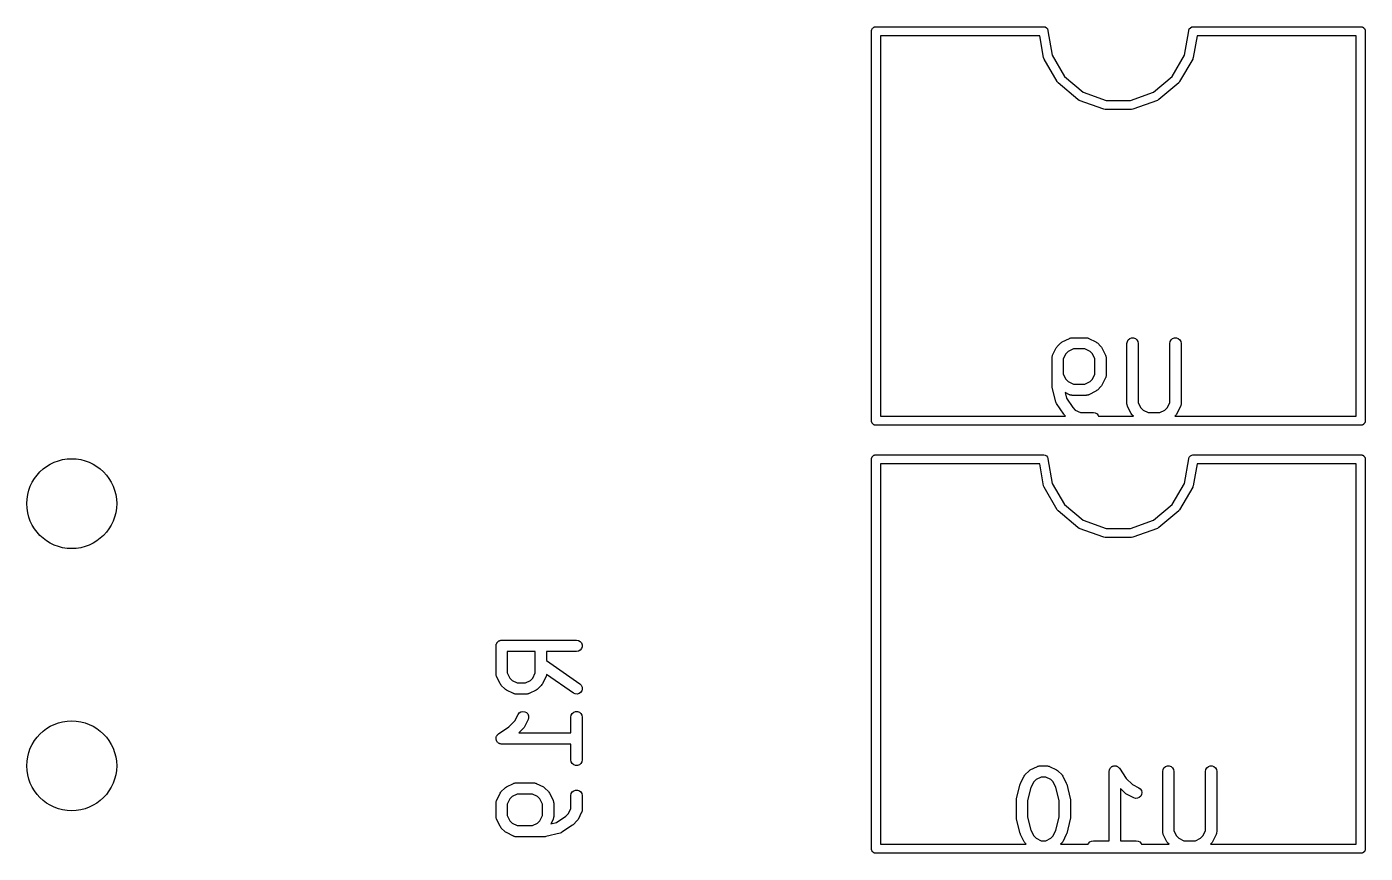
# Model space of a CAD drawing. Extents: x 84 to 155, y -171 to -35.
# Drawn here: x 105.83 to 123.69, y -83.03 to -71.99 of the extents above; entities that cross this region are included whole.
import ezdxf

# ---------------------------------------------------------------- set-up
doc = ezdxf.new("R2010")
doc.units = 0
doc.header["$MEASUREMENT"] = 0
doc.layers.add('BLACK', color=7, linetype='CONTINUOUS')

msp = doc.modelspace()

# ---------------------------------------------------------------- linework, layer by layer
at = {"layer": 'BLACK', "linetype": 'CONTINUOUS'}
for p, q in [((117.136, -71.997), (117.14, -71.9944)), ((117.14, -71.9944), (117.145, -71.9934)), ((117.145, -71.9934), (117.15, -71.9916)), ((117.15, -71.9916), (117.156, -71.9916)), ((117.156, -71.9916), (117.156, -71.9916)), ((117.156, -71.9916), (119.401, -71.9916)), ((119.401, -71.9916), (119.417, -71.9944)), ((119.417, -71.9944), (119.435, -72.0049)), ((121.357, -72.0049), (121.375, -71.9944)), ((121.375, -71.9944), (121.391, -71.9916)), ((121.391, -71.9916), (123.636, -71.9916)), ((123.636, -71.9916), (123.636, -71.9916)), ((123.636, -71.9916), (123.642, -71.9916)), ((123.642, -71.9916), (123.647, -71.9934)), ((123.647, -71.9934), (123.652, -71.9944)), ((123.652, -71.9944), (123.656, -71.997)), ((117.101, -72.041), (117.103, -72.036)), ((117.101, -72.0464), (117.101, -72.041)), ((117.101, -77.2569), (117.101, -72.0464)), ((117.103, -72.036), (117.104, -72.0308)), ((117.104, -72.0308), (117.106, -72.0262)), ((117.106, -72.0262), (117.108, -72.0211)), ((117.108, -72.0211), (117.112, -72.0171)), ((117.112, -72.0171), (117.114, -72.0124)), ((117.114, -72.0124), (117.118, -72.009)), ((117.118, -72.009), (117.122, -72.0049)), ((117.122, -72.0049), (117.126, -72.0023)), ((117.126, -72.0023), (117.131, -71.9988)), ((117.131, -71.9988), (117.136, -71.997)), ((119.346, -72.1116), (117.221, -72.1116)), ((117.221, -72.1116), (117.221, -77.1916)), ((119.397, -72.404), (119.346, -72.1116)), ((119.435, -72.0049), (119.449, -72.0211)), ((119.449, -72.0211), (119.456, -72.041)), ((119.456, -72.041), (119.456, -72.0464)), ((119.456, -72.0464), (119.514, -72.3728)), ((121.278, -72.3728), (121.336, -72.0464)), ((121.336, -72.041), (121.343, -72.0211)), ((121.336, -72.0464), (121.336, -72.041)), ((121.343, -72.0211), (121.357, -72.0049)), ((121.446, -72.1116), (121.395, -72.404)), ((123.571, -72.1116), (121.446, -72.1116)), ((123.571, -77.1916), (123.571, -72.1116)), ((123.656, -71.997), (123.661, -71.9988)), ((123.661, -71.9988), (123.666, -72.0023)), ((123.666, -72.0023), (123.67, -72.0049)), ((123.67, -72.0049), (123.674, -72.009)), ((123.674, -72.009), (123.678, -72.0124)), ((123.678, -72.0124), (123.68, -72.0171)), ((123.68, -72.0171), (123.684, -72.0211)), ((123.684, -72.0211), (123.686, -72.0262)), ((123.686, -72.0262), (123.688, -72.0308)), ((123.688, -72.0308), (123.689, -72.036)), ((123.689, -72.036), (123.691, -72.041)), ((123.691, -72.041), (123.691, -72.0464)), ((123.691, -72.0464), (123.691, -72.0464)), ((123.691, -72.0464), (123.691, -77.2569)), ((119.404, -72.4236), (119.397, -72.404)), ((119.578, -72.7244), (119.404, -72.4236)), ((119.404, -72.4236), (119.404, -72.4236)), ((119.514, -72.3728), (119.677, -72.6552)), ((121.115, -72.6552), (121.278, -72.3728)), ((121.388, -72.4236), (121.214, -72.7244)), ((121.391, -72.4153), (121.388, -72.4236)), ((121.388, -72.4236), (121.388, -72.4236)), ((121.395, -72.4041), (121.391, -72.4153)), ((121.395, -72.404), (121.395, -72.4041)), ((119.677, -72.6552), (119.926, -72.8649)), ((120.866, -72.8649), (121.115, -72.6552)), ((119.584, -72.7317), (119.578, -72.7244)), ((119.578, -72.7244), (119.578, -72.7244)), ((119.591, -72.7404), (119.584, -72.7317)), ((119.857, -72.9636), (119.591, -72.7404)), ((119.591, -72.7404), (119.591, -72.7404)), ((119.926, -72.8649), (120.233, -72.9764)), ((120.559, -72.9764), (120.866, -72.8649)), ((121.201, -72.7404), (120.935, -72.9636)), ((121.207, -72.7331), (121.201, -72.7404)), ((121.201, -72.7404), (121.201, -72.7404)), ((121.214, -72.7244), (121.207, -72.7331)), ((121.214, -72.7244), (121.214, -72.7244)), ((119.875, -72.974), (119.857, -72.9636)), ((119.857, -72.9636), (119.857, -72.9636)), ((120.202, -73.0928), (119.875, -72.974)), ((120.233, -72.9764), (120.559, -72.9764)), ((120.917, -72.974), (120.59, -73.0928)), ((120.928, -72.9674), (120.917, -72.974)), ((120.917, -72.974), (120.917, -72.974)), ((120.935, -72.9636), (120.928, -72.9674)), ((120.935, -72.9636), (120.935, -72.9636)), ((120.222, -73.0964), (120.202, -73.0928)), ((120.57, -73.0964), (120.222, -73.0964)), ((120.59, -73.0928), (120.57, -73.0964)), ((119.519, -76.3759), (119.567, -76.2807)), ((119.567, -76.2807), (119.574, -76.271)), ((119.574, -76.271), (119.581, -76.2612)), ((119.581, -76.2612), (119.629, -76.2136)), ((119.629, -76.2136), (119.639, -76.2067)), ((119.639, -76.2067), (119.648, -76.1995)), ((119.648, -76.1995), (119.743, -76.1519)), ((119.743, -76.1519), (119.748, -76.1507)), ((119.748, -76.1507), (119.751, -76.1485)), ((119.751, -76.1485), (119.76, -76.147)), ((119.76, -76.147), (119.768, -76.1445)), ((119.768, -76.1445), (119.773, -76.1447)), ((119.773, -76.1447), (119.777, -76.144)), ((119.777, -76.144), (119.967, -76.144)), ((119.967, -76.144), (119.972, -76.1447)), ((119.972, -76.1447), (119.976, -76.1445)), ((119.976, -76.1445), (119.984, -76.147)), ((119.984, -76.147), (119.993, -76.1485)), ((119.993, -76.1485), (119.997, -76.1507)), ((119.997, -76.1507), (120.001, -76.1519)), ((120.001, -76.1519), (120.096, -76.1995)), ((120.096, -76.1995), (120.106, -76.2067)), ((120.106, -76.2067), (120.116, -76.2136)), ((120.116, -76.2136), (120.163, -76.2612)), ((120.163, -76.2612), (120.17, -76.271)), ((120.17, -76.271), (120.177, -76.2807)), ((120.177, -76.2807), (120.225, -76.3759)), ((120.511, -76.219), (120.516, -76.1933)), ((120.511, -77.0285), (120.511, -76.219)), ((120.516, -76.1933), (120.529, -76.1708)), ((120.529, -76.1708), (120.549, -76.154)), ((120.549, -76.154), (120.573, -76.1451)), ((120.573, -76.1451), (120.599, -76.1451)), ((120.599, -76.1451), (120.624, -76.154)), ((120.624, -76.154), (120.644, -76.1708)), ((120.644, -76.1708), (120.657, -76.1933)), ((120.657, -76.1933), (120.661, -76.219)), ((120.661, -76.219), (120.661, -77.0108)), ((121.083, -76.219), (121.087, -76.1933)), ((121.083, -77.0108), (121.083, -76.219)), ((121.087, -76.1933), (121.1, -76.1708)), ((121.1, -76.1708), (121.12, -76.154)), ((121.12, -76.154), (121.145, -76.1451)), ((121.145, -76.1451), (121.171, -76.1451)), ((121.171, -76.1451), (121.195, -76.154)), ((121.195, -76.154), (121.215, -76.1708)), ((121.215, -76.1708), (121.228, -76.1933)), ((121.228, -76.1933), (121.233, -76.219)), ((121.233, -76.219), (121.233, -77.0285)), ((119.511, -76.4095), (119.512, -76.4052)), ((119.511, -76.7904), (119.511, -76.4095)), ((119.512, -76.4009), (119.514, -76.3925)), ((119.512, -76.4052), (119.512, -76.4009)), ((119.514, -76.3925), (119.516, -76.3838)), ((119.516, -76.3838), (119.518, -76.3801)), ((119.518, -76.3801), (119.519, -76.3759)), ((119.696, -76.3587), (119.661, -76.4272)), ((119.661, -76.4272), (119.661, -76.6299)), ((119.726, -76.3283), (119.696, -76.3587)), ((119.795, -76.294), (119.726, -76.3283)), ((119.95, -76.294), (119.795, -76.294)), ((120.018, -76.3282), (119.95, -76.294)), ((120.049, -76.3587), (120.018, -76.3282)), ((120.083, -76.4272), (120.049, -76.3587)), ((120.083, -76.6299), (120.083, -76.4272)), ((120.225, -76.3759), (120.226, -76.3801)), ((120.226, -76.3801), (120.228, -76.3838)), ((120.228, -76.3838), (120.23, -76.3925)), ((120.23, -76.3925), (120.232, -76.4009)), ((120.232, -76.4009), (120.232, -76.4052)), ((120.232, -76.4052), (120.233, -76.4095)), ((120.233, -76.4095), (120.233, -76.6476)), ((119.661, -76.6299), (119.696, -76.6984)), ((120.049, -76.6984), (120.083, -76.6299)), ((119.513, -76.7995), (119.511, -76.7904)), ((119.514, -76.8086), (119.513, -76.7995)), ((119.561, -76.9991), (119.514, -76.8086)), ((119.696, -76.6984), (119.726, -76.7288)), ((119.726, -76.7288), (119.795, -76.763)), ((119.795, -76.763), (119.95, -76.763)), ((119.95, -76.763), (120.018, -76.7288)), ((120.018, -76.7288), (120.049, -76.6984)), ((120.163, -76.7958), (120.116, -76.8435)), ((120.17, -76.786), (120.163, -76.7958)), ((120.177, -76.7763), (120.17, -76.786)), ((120.225, -76.6811), (120.177, -76.7763)), ((120.226, -76.677), (120.225, -76.6811)), ((120.228, -76.6732), (120.226, -76.677)), ((120.23, -76.6646), (120.228, -76.6732)), ((120.232, -76.6561), (120.23, -76.6646)), ((120.233, -76.6476), (120.232, -76.6518)), ((120.232, -76.6518), (120.232, -76.6561)), ((119.743, -76.9051), (119.685, -76.876)), ((119.685, -76.876), (119.704, -76.9501)), ((119.704, -76.9501), (119.788, -77.076)), ((119.748, -76.9064), (119.743, -76.9051)), ((119.751, -76.9085), (119.748, -76.9064)), ((119.76, -76.91), (119.751, -76.9085)), ((119.768, -76.9125), (119.76, -76.91)), ((119.773, -76.9123), (119.768, -76.9125)), ((119.777, -76.913), (119.773, -76.9123)), ((119.967, -76.913), (119.777, -76.913)), ((119.972, -76.9123), (119.967, -76.913)), ((119.976, -76.9125), (119.972, -76.9123)), ((119.984, -76.91), (119.976, -76.9125)), ((119.993, -76.9085), (119.984, -76.91)), ((119.997, -76.9064), (119.993, -76.9085)), ((120.001, -76.9051), (119.997, -76.9064)), ((120.096, -76.8575), (120.001, -76.9051)), ((120.106, -76.8503), (120.096, -76.8575)), ((120.116, -76.8435), (120.106, -76.8503)), ((119.567, -77.0107), (119.561, -76.9991)), ((119.572, -77.0225), (119.567, -77.0107)), ((119.667, -77.1654), (119.572, -77.0225)), ((119.672, -77.1707), (119.667, -77.1654)), ((119.676, -77.1768), (119.672, -77.1707)), ((119.788, -77.076), (119.821, -77.1097)), ((119.821, -77.1097), (119.89, -77.144)), ((119.89, -77.144), (120.063, -77.144)), ((120.063, -77.144), (120.088, -77.1485)), ((120.088, -77.1485), (120.111, -77.1615)), ((120.111, -77.1615), (120.128, -77.1815)), ((120.512, -77.0328), (120.511, -77.0285)), ((120.512, -77.0371), (120.512, -77.0328)), ((120.514, -77.0455), (120.512, -77.0371)), ((120.516, -77.0542), (120.514, -77.0455)), ((120.518, -77.0579), (120.516, -77.0542)), ((120.519, -77.0621), (120.518, -77.0579)), ((120.567, -77.1573), (120.519, -77.0621)), ((120.574, -77.167), (120.567, -77.1573)), ((120.581, -77.1768), (120.574, -77.167)), ((120.661, -77.0108), (120.696, -77.0793)), ((120.696, -77.0793), (120.726, -77.1097)), ((120.726, -77.1097), (120.795, -77.144)), ((120.795, -77.144), (120.95, -77.144)), ((120.95, -77.144), (121.018, -77.1097)), ((121.018, -77.1097), (121.049, -77.0793)), ((121.049, -77.0793), (121.083, -77.0108)), ((121.17, -77.167), (121.163, -77.1768)), ((121.177, -77.1573), (121.17, -77.167)), ((121.225, -77.0621), (121.177, -77.1573)), ((121.226, -77.0579), (121.225, -77.0621)), ((121.228, -77.0542), (121.226, -77.0579)), ((121.23, -77.0455), (121.228, -77.0542)), ((121.232, -77.0371), (121.23, -77.0455)), ((121.233, -77.0285), (121.232, -77.0328)), ((121.232, -77.0328), (121.232, -77.0371)), ((117.101, -77.2622), (117.101, -77.2569)), ((117.101, -77.2569), (117.101, -77.2569)), ((117.103, -77.2672), (117.101, -77.2622)), ((117.104, -77.2724), (117.103, -77.2672)), ((117.106, -77.2771), (117.104, -77.2724)), ((117.108, -77.2821), (117.106, -77.2771)), ((117.112, -77.2862), (117.108, -77.2821)), ((117.114, -77.2908), (117.112, -77.2862)), ((117.118, -77.2942), (117.114, -77.2908)), ((117.122, -77.2983), (117.118, -77.2942)), ((117.126, -77.3009), (117.122, -77.2983)), ((117.131, -77.3044), (117.126, -77.3009)), ((117.136, -77.3062), (117.131, -77.3044)), ((117.14, -77.3089), (117.136, -77.3062)), ((117.145, -77.3098), (117.14, -77.3089)), ((117.15, -77.3116), (117.145, -77.3098)), ((117.156, -77.3116), (117.15, -77.3116)), ((123.636, -77.3116), (117.156, -77.3116)), ((117.156, -77.3116), (117.156, -77.3116)), ((117.221, -77.1916), (119.691, -77.1916)), ((119.691, -77.1916), (119.676, -77.1768)), ((120.128, -77.1815), (120.131, -77.1916)), ((120.131, -77.1916), (120.596, -77.1916)), ((120.596, -77.1916), (120.581, -77.1768)), ((121.163, -77.1768), (121.148, -77.1916)), ((121.148, -77.1916), (123.571, -77.1916)), ((123.642, -77.3116), (123.636, -77.3116)), ((123.636, -77.3116), (123.636, -77.3116)), ((123.647, -77.3098), (123.642, -77.3116)), ((123.652, -77.3089), (123.647, -77.3098)), ((123.656, -77.3062), (123.652, -77.3089)), ((123.661, -77.3044), (123.656, -77.3062)), ((123.666, -77.3009), (123.661, -77.3044)), ((123.67, -77.2983), (123.666, -77.3009)), ((123.674, -77.2942), (123.67, -77.2983)), ((123.678, -77.2908), (123.674, -77.2942)), ((123.68, -77.2862), (123.678, -77.2908)), ((123.684, -77.2821), (123.68, -77.2862)), ((123.686, -77.2771), (123.684, -77.2821)), ((123.688, -77.2724), (123.686, -77.2771)), ((123.689, -77.2672), (123.688, -77.2724)), ((123.691, -77.2622), (123.689, -77.2672)), ((123.691, -77.2569), (123.691, -77.2569)), ((123.691, -77.2569), (123.691, -77.2622)), ((117.131, -77.7138), (117.136, -77.712)), ((117.136, -77.712), (117.14, -77.7094)), ((117.14, -77.7094), (117.145, -77.7084)), ((117.145, -77.7084), (117.15, -77.7066)), ((117.15, -77.7066), (117.156, -77.7066)), ((117.156, -77.7066), (117.156, -77.7066)), ((117.156, -77.7066), (119.401, -77.7066)), ((119.401, -77.7066), (119.417, -77.7094)), ((119.417, -77.7094), (119.435, -77.7199)), ((121.357, -77.7199), (121.375, -77.7094)), ((121.375, -77.7094), (121.391, -77.7066)), ((121.391, -77.7066), (123.636, -77.7066)), ((123.636, -77.7066), (123.636, -77.7066)), ((123.636, -77.7066), (123.642, -77.7066)), ((123.642, -77.7066), (123.647, -77.7084)), ((123.647, -77.7084), (123.652, -77.7094)), ((123.652, -77.7094), (123.656, -77.712)), ((123.656, -77.712), (123.661, -77.7138)), ((117.101, -77.756), (117.103, -77.751)), ((117.101, -77.7614), (117.101, -77.756)), ((117.101, -82.9719), (117.101, -77.7614)), ((117.103, -77.751), (117.104, -77.7458)), ((117.104, -77.7458), (117.106, -77.7412)), ((117.106, -77.7412), (117.108, -77.7361)), ((117.108, -77.7361), (117.112, -77.7321)), ((117.112, -77.7321), (117.114, -77.7274)), ((117.114, -77.7274), (117.118, -77.724)), ((117.118, -77.724), (117.122, -77.7199)), ((117.122, -77.7199), (117.126, -77.7173)), ((117.126, -77.7173), (117.131, -77.7138)), ((119.346, -77.8266), (117.221, -77.8266)), ((117.221, -77.8266), (117.221, -82.9066)), ((119.397, -78.1191), (119.346, -77.8266)), ((119.435, -77.7199), (119.449, -77.7361)), ((119.449, -77.7361), (119.456, -77.756)), ((119.456, -77.756), (119.456, -77.7614)), ((119.456, -77.7614), (119.514, -78.0878)), ((121.278, -78.0878), (121.336, -77.7614)), ((121.336, -77.756), (121.343, -77.7361)), ((121.336, -77.7614), (121.336, -77.756)), ((121.343, -77.7361), (121.357, -77.7199)), ((121.446, -77.8266), (121.395, -78.119)), ((123.571, -77.8266), (121.446, -77.8266)), ((123.571, -82.9066), (123.571, -77.8266)), ((123.661, -77.7138), (123.666, -77.7173)), ((123.666, -77.7173), (123.67, -77.7199)), ((123.67, -77.7199), (123.674, -77.724)), ((123.674, -77.724), (123.678, -77.7274)), ((123.678, -77.7274), (123.68, -77.7321)), ((123.68, -77.7321), (123.684, -77.7361)), ((123.684, -77.7361), (123.686, -77.7412)), ((123.686, -77.7412), (123.688, -77.7458)), ((123.688, -77.7458), (123.689, -77.751)), ((123.689, -77.751), (123.691, -77.756)), ((123.691, -77.756), (123.691, -77.7614)), ((123.691, -77.7614), (123.691, -77.7614)), ((123.691, -77.7614), (123.691, -82.9719)), ((119.404, -78.1386), (119.397, -78.1191)), ((119.578, -78.4394), (119.404, -78.1386)), ((119.404, -78.1386), (119.404, -78.1386)), ((119.514, -78.0878), (119.677, -78.3702)), ((121.115, -78.3702), (121.278, -78.0878)), ((121.388, -78.1386), (121.214, -78.4394)), ((121.391, -78.1303), (121.388, -78.1386)), ((121.388, -78.1386), (121.388, -78.1386)), ((121.395, -78.1191), (121.391, -78.1303)), ((121.395, -78.119), (121.395, -78.1191)), ((119.677, -78.3702), (119.926, -78.5799)), ((120.866, -78.5799), (121.115, -78.3702)), ((119.584, -78.4467), (119.578, -78.4394)), ((119.578, -78.4394), (119.578, -78.4394)), ((119.591, -78.4554), (119.584, -78.4467)), ((119.857, -78.6786), (119.591, -78.4554)), ((119.591, -78.4554), (119.591, -78.4554)), ((119.926, -78.5799), (120.233, -78.6914)), ((120.559, -78.6914), (120.866, -78.5799)), ((121.201, -78.4554), (120.935, -78.6786)), ((121.207, -78.4481), (121.201, -78.4554)), ((121.201, -78.4554), (121.201, -78.4554)), ((121.214, -78.4394), (121.207, -78.4481)), ((121.214, -78.4394), (121.214, -78.4394)), ((119.875, -78.689), (119.857, -78.6786)), ((119.857, -78.6786), (119.857, -78.6786)), ((120.202, -78.8078), (119.875, -78.689)), ((120.233, -78.6914), (120.559, -78.6914)), ((120.917, -78.689), (120.59, -78.8078)), ((120.928, -78.6824), (120.917, -78.689)), ((120.917, -78.689), (120.917, -78.689)), ((120.935, -78.6786), (120.928, -78.6824)), ((120.935, -78.6786), (120.935, -78.6786)), ((120.222, -78.8114), (120.202, -78.8078)), ((120.57, -78.8114), (120.222, -78.8114)), ((120.59, -78.8078), (120.57, -78.8114)), ((112.1, -80.2187), (112.104, -80.2137)), ((112.104, -80.2137), (112.107, -80.208)), ((112.107, -80.208), (112.112, -80.2038)), ((112.112, -80.2038), (112.117, -80.1988)), ((112.117, -80.1988), (112.122, -80.1955)), ((112.122, -80.1955), (112.127, -80.1913)), ((112.127, -80.1913), (112.134, -80.189)), ((112.134, -80.189), (112.139, -80.1857)), ((112.139, -80.1857), (112.146, -80.1846)), ((112.146, -80.1846), (112.152, -80.1824)), ((112.152, -80.1824), (112.158, -80.1824)), ((112.158, -80.1824), (112.165, -80.1812)), ((112.165, -80.1812), (113.165, -80.1812)), ((113.165, -80.1812), (113.191, -80.1857)), ((113.191, -80.1857), (113.213, -80.1988)), ((113.213, -80.1988), (113.23, -80.2187)), ((112.09, -80.2562), (112.091, -80.2498)), ((112.09, -80.6372), (112.09, -80.2562)), ((112.091, -80.2432), (112.093, -80.237)), ((112.091, -80.2498), (112.091, -80.2432)), ((112.093, -80.237), (112.094, -80.2306)), ((112.094, -80.2306), (112.098, -80.2249)), ((112.098, -80.2249), (112.1, -80.2187)), ((112.24, -80.3312), (112.24, -80.6195)), ((112.614, -80.3312), (112.24, -80.3312)), ((112.614, -80.6195), (112.614, -80.3312)), ((113.165, -80.3312), (112.764, -80.3312)), ((112.764, -80.3312), (112.764, -80.4553)), ((113.191, -80.3267), (113.165, -80.3312)), ((113.213, -80.3137), (113.191, -80.3267)), ((113.23, -80.2937), (113.213, -80.3137)), ((113.23, -80.2187), (113.239, -80.2432)), ((113.239, -80.2692), (113.23, -80.2937)), ((113.239, -80.2432), (113.239, -80.2692)), ((112.764, -80.4553), (113.208, -80.7662)), ((112.091, -80.6414), (112.09, -80.6372)), ((112.09, -80.6457), (112.091, -80.6414)), ((112.093, -80.6542), (112.09, -80.6457)), ((112.094, -80.6628), (112.093, -80.6542)), ((112.097, -80.6666), (112.094, -80.6628)), ((112.098, -80.6707), (112.097, -80.6666)), ((112.145, -80.7659), (112.098, -80.6707)), ((112.24, -80.6195), (112.274, -80.688)), ((112.274, -80.688), (112.305, -80.7184)), ((112.305, -80.7184), (112.373, -80.7526)), ((112.481, -80.7526), (112.549, -80.7184)), ((112.549, -80.7184), (112.579, -80.688)), ((112.579, -80.688), (112.614, -80.6195)), ((112.756, -80.6707), (112.708, -80.7659)), ((112.757, -80.6666), (112.756, -80.6707)), ((112.759, -80.6628), (112.757, -80.6666)), ((112.761, -80.6542), (112.759, -80.6628)), ((112.763, -80.6457), (112.761, -80.6542)), ((112.764, -80.6382), (112.763, -80.6414)), ((112.763, -80.6414), (112.763, -80.6457)), ((113.122, -80.8891), (112.764, -80.6382)), ((112.153, -80.7756), (112.145, -80.7659)), ((112.159, -80.7854), (112.153, -80.7756)), ((112.207, -80.8331), (112.159, -80.7854)), ((112.217, -80.8399), (112.207, -80.8331)), ((112.227, -80.8471), (112.217, -80.8399)), ((112.322, -80.8947), (112.227, -80.8471)), ((112.326, -80.896), (112.322, -80.8947)), ((112.33, -80.8981), (112.326, -80.896)), ((112.338, -80.8996), (112.33, -80.8981)), ((112.347, -80.9021), (112.338, -80.8996)), ((112.351, -80.9019), (112.347, -80.9021)), ((112.355, -80.9026), (112.351, -80.9019)), ((112.498, -80.9026), (112.355, -80.9026)), ((112.373, -80.7526), (112.481, -80.7526)), ((112.502, -80.9019), (112.498, -80.9026)), ((112.507, -80.9021), (112.502, -80.9019)), ((112.515, -80.8996), (112.507, -80.9021)), ((112.524, -80.8981), (112.515, -80.8996)), ((112.528, -80.896), (112.524, -80.8981)), ((112.532, -80.8947), (112.528, -80.896)), ((112.627, -80.8471), (112.532, -80.8947)), ((112.637, -80.8399), (112.627, -80.8471)), ((112.646, -80.8331), (112.637, -80.8399)), ((112.694, -80.7854), (112.646, -80.8331)), ((112.701, -80.7756), (112.694, -80.7854)), ((112.708, -80.7659), (112.701, -80.7756)), ((113.145, -80.9001), (113.122, -80.8891)), ((113.171, -80.9024), (113.145, -80.9001)), ((113.197, -80.8956), (113.171, -80.9024)), ((113.218, -80.8807), (113.197, -80.8956)), ((113.208, -80.7662), (113.226, -80.7846)), ((113.233, -80.8593), (113.218, -80.8807)), ((113.226, -80.7846), (113.237, -80.8082)), ((113.24, -80.8342), (113.233, -80.8593)), ((113.237, -80.8082), (113.24, -80.8342)), ((112.26, -81.3408), (112.341, -81.2594)), ((112.341, -81.2594), (112.384, -81.1751)), ((112.384, -81.1751), (112.399, -81.1541)), ((112.399, -81.1541), (112.421, -81.1398)), ((112.421, -81.1398), (112.446, -81.1337)), ((112.446, -81.1337), (112.472, -81.1367)), ((112.518, -81.2421), (112.47, -81.3374)), ((112.472, -81.1367), (112.495, -81.1484)), ((112.495, -81.1484), (112.513, -81.1673)), ((112.513, -81.1673), (112.524, -81.1912)), ((112.525, -81.2172), (112.518, -81.2421)), ((112.524, -81.1912), (112.525, -81.2172)), ((113.09, -81.2086), (113.094, -81.1829)), ((113.09, -81.4193), (113.09, -81.2086)), ((113.094, -81.1829), (113.107, -81.1604)), ((113.107, -81.1604), (113.127, -81.1436)), ((113.127, -81.1436), (113.152, -81.1347)), ((113.152, -81.1347), (113.178, -81.1347)), ((113.178, -81.1347), (113.202, -81.1436)), ((113.202, -81.1436), (113.222, -81.1604)), ((113.222, -81.1604), (113.235, -81.1829)), ((113.235, -81.1829), (113.24, -81.2086)), ((113.24, -81.2086), (113.24, -81.78)), ((112.097, -81.4652), (112.1, -81.4568)), ((112.1, -81.4568), (112.103, -81.4536)), ((112.103, -81.4536), (112.104, -81.4499)), ((112.104, -81.4499), (112.111, -81.4437)), ((112.111, -81.4437), (112.117, -81.4369)), ((112.117, -81.4369), (112.12, -81.4348)), ((112.12, -81.4348), (112.123, -81.4319)), ((112.123, -81.4319), (112.26, -81.3408)), ((112.456, -81.3569), (112.394, -81.4193)), ((112.394, -81.4193), (113.09, -81.4193)), ((112.463, -81.347), (112.456, -81.3569)), ((112.47, -81.3374), (112.463, -81.347)), ((112.09, -81.4991), (112.091, -81.4902)), ((112.091, -81.5032), (112.09, -81.4991)), ((112.091, -81.4813), (112.092, -81.4774)), ((112.091, -81.4902), (112.091, -81.4813)), ((112.091, -81.5073), (112.091, -81.5032)), ((112.094, -81.5157), (112.091, -81.5073)), ((112.092, -81.4774), (112.093, -81.4732)), ((112.093, -81.4732), (112.097, -81.4652)), ((112.096, -81.5244), (112.094, -81.5157)), ((112.099, -81.5279), (112.096, -81.5244)), ((112.1, -81.5318), (112.099, -81.5279)), ((112.106, -81.5387), (112.1, -81.5318)), ((112.111, -81.5461), (112.106, -81.5387)), ((112.114, -81.5486), (112.111, -81.5461)), ((112.117, -81.5518), (112.114, -81.5486)), ((112.124, -81.5562), (112.117, -81.5518)), ((112.132, -81.5615), (112.124, -81.5562)), ((112.136, -81.5627), (112.132, -81.5615)), ((112.139, -81.5648), (112.136, -81.5627)), ((112.148, -81.5663), (112.139, -81.5648)), ((112.157, -81.5689), (112.148, -81.5663)), ((112.161, -81.5686), (112.157, -81.5689)), ((112.165, -81.5693), (112.161, -81.5686)), ((113.09, -81.5693), (112.165, -81.5693)), ((113.09, -81.78), (113.09, -81.5693)), ((113.094, -81.8057), (113.09, -81.78)), ((113.107, -81.8282), (113.094, -81.8057)), ((113.235, -81.8057), (113.222, -81.8282)), ((113.24, -81.78), (113.235, -81.8057)), ((113.127, -81.845), (113.107, -81.8282)), ((113.152, -81.8539), (113.127, -81.845)), ((113.178, -81.8539), (113.152, -81.8539)), ((113.202, -81.845), (113.178, -81.8539)), ((113.222, -81.8282), (113.202, -81.845)), ((119.091, -82.0909), (119.138, -81.9957)), ((119.138, -81.9957), (119.146, -81.986)), ((119.146, -81.986), (119.152, -81.9762)), ((119.152, -81.9762), (119.2, -81.9286)), ((119.2, -81.9286), (119.21, -81.9217)), ((119.21, -81.9217), (119.22, -81.9145)), ((119.22, -81.9145), (119.315, -81.8669)), ((119.315, -81.8669), (119.319, -81.8657)), ((119.319, -81.8657), (119.323, -81.8635)), ((119.323, -81.8635), (119.331, -81.862)), ((119.331, -81.862), (119.34, -81.8595)), ((119.34, -81.8595), (119.344, -81.8597)), ((119.344, -81.8597), (119.348, -81.859)), ((119.348, -81.859), (119.444, -81.859)), ((119.444, -81.859), (119.448, -81.8597)), ((119.448, -81.8597), (119.452, -81.8595)), ((119.452, -81.8595), (119.461, -81.862)), ((119.461, -81.862), (119.469, -81.8635)), ((119.469, -81.8635), (119.473, -81.8657)), ((119.473, -81.8657), (119.477, -81.8669)), ((119.477, -81.8669), (119.572, -81.9145)), ((119.572, -81.9145), (119.582, -81.9217)), ((119.582, -81.9217), (119.592, -81.9286)), ((119.592, -81.9286), (119.64, -81.9762)), ((119.64, -81.9762), (119.646, -81.986)), ((119.646, -81.986), (119.654, -81.9957)), ((119.654, -81.9957), (119.701, -82.0909)), ((120.273, -81.934), (120.274, -81.9299)), ((120.273, -82.859), (120.273, -81.934)), ((120.274, -81.9257), (120.276, -81.9172)), ((120.274, -81.9299), (120.274, -81.9257)), ((120.276, -81.9172), (120.278, -81.9083)), ((120.278, -81.9083), (120.28, -81.9047)), ((120.28, -81.9047), (120.281, -81.9007)), ((120.281, -81.9007), (120.286, -81.8935)), ((120.286, -81.8935), (120.291, -81.8858)), ((120.291, -81.8858), (120.294, -81.8831)), ((120.294, -81.8831), (120.297, -81.8798)), ((120.297, -81.8798), (120.304, -81.8748)), ((120.304, -81.8748), (120.311, -81.869)), ((120.311, -81.869), (120.315, -81.8676)), ((120.315, -81.8676), (120.318, -81.8653)), ((120.318, -81.8653), (120.327, -81.8632)), ((120.327, -81.8632), (120.335, -81.8601)), ((120.335, -81.8601), (120.34, -81.8601)), ((120.34, -81.8601), (120.344, -81.8591)), ((120.344, -81.8591), (120.352, -81.8601)), ((120.352, -81.8601), (120.361, -81.8601)), ((120.361, -81.8601), (120.365, -81.8616)), ((120.365, -81.8616), (120.369, -81.862)), ((120.369, -81.862), (120.377, -81.866)), ((120.377, -81.866), (120.386, -81.869)), ((120.386, -81.869), (120.389, -81.8717)), ((120.389, -81.8717), (120.393, -81.8736)), ((120.393, -81.8736), (120.399, -81.88)), ((120.399, -81.88), (120.406, -81.8858)), ((120.406, -81.8858), (120.408, -81.8894)), ((120.408, -81.8894), (120.411, -81.8924)), ((120.411, -81.8924), (120.502, -82.0291)), ((120.988, -81.934), (120.992, -81.9083)), ((120.988, -82.7435), (120.988, -81.934)), ((120.992, -81.9083), (121.005, -81.8858)), ((121.005, -81.8858), (121.025, -81.869)), ((121.025, -81.869), (121.05, -81.8601)), ((121.05, -81.8601), (121.076, -81.8601)), ((121.076, -81.8601), (121.1, -81.869)), ((121.1, -81.869), (121.12, -81.8858)), ((121.12, -81.8858), (121.133, -81.9083)), ((121.133, -81.9083), (121.138, -81.934)), ((121.138, -81.934), (121.138, -82.7258)), ((121.559, -81.934), (121.564, -81.9083)), ((121.559, -82.7258), (121.559, -81.934)), ((121.564, -81.9083), (121.577, -81.8858)), ((121.577, -81.8858), (121.597, -81.869)), ((121.597, -81.869), (121.621, -81.8601)), ((121.621, -81.8601), (121.647, -81.8601)), ((121.647, -81.8601), (121.672, -81.869)), ((121.672, -81.869), (121.692, -81.8858)), ((121.692, -81.8858), (121.705, -81.9083)), ((121.705, -81.9083), (121.709, -81.934)), ((121.709, -81.934), (121.709, -82.7435)), ((112.159, -82.2032), (112.207, -82.1556)), ((112.207, -82.1556), (112.217, -82.1487)), ((112.217, -82.1487), (112.227, -82.1415)), ((112.227, -82.1415), (112.322, -82.0939)), ((112.322, -82.0939), (112.326, -82.0927)), ((112.326, -82.0927), (112.33, -82.0905)), ((112.33, -82.0905), (112.338, -82.089)), ((112.338, -82.089), (112.347, -82.0865)), ((112.347, -82.0865), (112.351, -82.0867)), ((112.351, -82.0867), (112.355, -82.086)), ((112.355, -82.086), (112.593, -82.086)), ((112.593, -82.086), (112.598, -82.0867)), ((112.598, -82.0867), (112.602, -82.0865)), ((112.602, -82.0865), (112.61, -82.089)), ((112.61, -82.089), (112.619, -82.0905)), ((112.619, -82.0905), (112.623, -82.0927)), ((112.623, -82.0927), (112.627, -82.0939)), ((112.627, -82.0939), (112.722, -82.1415)), ((112.722, -82.1415), (112.732, -82.1487)), ((112.732, -82.1487), (112.742, -82.1556)), ((112.742, -82.1556), (112.789, -82.2032)), ((119.038, -82.2968), (119.085, -82.1063)), ((119.085, -82.1063), (119.088, -82.0988)), ((119.088, -82.0988), (119.091, -82.0909)), ((119.229, -82.1506), (119.185, -82.3242)), ((119.267, -82.0737), (119.229, -82.1506)), ((119.298, -82.0433), (119.267, -82.0737)), ((119.366, -82.009), (119.298, -82.0433)), ((119.426, -82.009), (119.366, -82.009)), ((119.494, -82.0433), (119.426, -82.009)), ((119.525, -82.0737), (119.494, -82.0433)), ((119.563, -82.1506), (119.525, -82.0737)), ((119.607, -82.3242), (119.563, -82.1506)), ((119.701, -82.0909), (119.704, -82.0988)), ((119.704, -82.0988), (119.707, -82.1063)), ((119.707, -82.1063), (119.754, -82.2968)), ((120.486, -82.2251), (120.423, -82.1627)), ((120.423, -82.1627), (120.423, -82.859)), ((120.502, -82.0291), (120.583, -82.1104)), ((120.583, -82.1104), (120.668, -82.1526)), ((120.668, -82.1526), (120.689, -82.1681)), ((120.689, -82.1681), (120.703, -82.1899)), ((112.09, -82.3429), (112.093, -82.3345)), ((112.091, -82.3472), (112.09, -82.3429)), ((112.09, -82.3515), (112.091, -82.3472)), ((112.09, -82.5419), (112.09, -82.3515)), ((112.093, -82.3345), (112.094, -82.3258)), ((112.094, -82.3258), (112.097, -82.3221)), ((112.097, -82.3221), (112.098, -82.3179)), ((112.098, -82.3179), (112.145, -82.2227)), ((112.145, -82.2227), (112.153, -82.213)), ((112.153, -82.213), (112.159, -82.2032)), ((112.274, -82.3006), (112.24, -82.3692)), ((112.305, -82.2702), (112.274, -82.3006)), ((112.373, -82.236), (112.305, -82.2702)), ((112.576, -82.236), (112.373, -82.236)), ((112.644, -82.2702), (112.576, -82.236)), ((112.675, -82.3006), (112.644, -82.2702)), ((112.709, -82.3692), (112.675, -82.3006)), ((112.789, -82.2032), (112.796, -82.213)), ((112.796, -82.213), (112.803, -82.2227)), ((112.803, -82.2227), (112.851, -82.3179)), ((112.851, -82.3179), (112.852, -82.3221)), ((112.852, -82.3221), (112.854, -82.3258)), ((112.854, -82.3258), (112.856, -82.3345)), ((112.856, -82.3345), (112.858, -82.3429)), ((112.858, -82.3429), (112.858, -82.3472)), ((112.858, -82.3472), (112.859, -82.3515)), ((112.859, -82.3515), (112.859, -82.5419)), ((113.09, -82.2562), (113.094, -82.2306)), ((113.09, -82.429), (113.09, -82.2562)), ((113.094, -82.2306), (113.107, -82.208)), ((113.107, -82.208), (113.127, -82.1913)), ((113.127, -82.1913), (113.152, -82.1824)), ((113.152, -82.1824), (113.178, -82.1824)), ((113.178, -82.1824), (113.202, -82.1913)), ((113.202, -82.1913), (113.222, -82.208)), ((113.222, -82.208), (113.235, -82.2306)), ((113.235, -82.2306), (113.24, -82.2562)), ((113.24, -82.2562), (113.24, -82.4467)), ((119.035, -82.3149), (119.037, -82.3059)), ((119.035, -82.553), (119.035, -82.3149)), ((119.037, -82.3059), (119.038, -82.2968)), ((119.185, -82.3242), (119.185, -82.5438)), ((119.607, -82.5438), (119.607, -82.3242)), ((119.754, -82.2968), (119.755, -82.3059)), ((119.755, -82.3059), (119.757, -82.3149)), ((119.757, -82.3149), (119.757, -82.553)), ((120.496, -82.232), (120.486, -82.2251)), ((120.505, -82.2392), (120.496, -82.232)), ((120.601, -82.2868), (120.505, -82.2392)), ((120.626, -82.2942), (120.601, -82.2868)), ((120.652, -82.2927), (120.626, -82.2942)), ((120.675, -82.2823), (120.652, -82.2927)), ((120.694, -82.2644), (120.675, -82.2823)), ((120.706, -82.2411), (120.694, -82.2644)), ((120.703, -82.1899), (120.709, -82.2152)), ((120.709, -82.2152), (120.706, -82.2411)), ((112.24, -82.3692), (112.24, -82.5242)), ((112.24, -82.5242), (112.274, -82.5927)), ((112.675, -82.5927), (112.709, -82.5242)), ((112.709, -82.5242), (112.709, -82.3692)), ((112.896, -82.6152), (113.022, -82.5313)), ((113.022, -82.5313), (113.056, -82.4975)), ((113.056, -82.4975), (113.09, -82.429)), ((113.232, -82.4802), (113.184, -82.5755)), ((113.233, -82.4761), (113.232, -82.4802)), ((113.235, -82.4723), (113.233, -82.4761)), ((113.237, -82.4637), (113.235, -82.4723)), ((113.239, -82.4553), (113.237, -82.4637)), ((113.24, -82.4467), (113.239, -82.4509)), ((113.239, -82.4509), (113.239, -82.4553)), ((112.091, -82.5462), (112.09, -82.5419)), ((112.09, -82.5505), (112.091, -82.5462)), ((112.093, -82.5589), (112.09, -82.5505)), ((112.094, -82.5676), (112.093, -82.5589)), ((112.097, -82.5713), (112.094, -82.5676)), ((112.098, -82.5755), (112.097, -82.5713)), ((112.145, -82.6707), (112.098, -82.5755)), ((112.153, -82.6804), (112.145, -82.6707)), ((112.159, -82.6902), (112.153, -82.6804)), ((112.207, -82.7378), (112.159, -82.6902)), ((112.274, -82.5927), (112.305, -82.6231)), ((112.305, -82.6231), (112.373, -82.6574)), ((112.373, -82.6574), (112.576, -82.6574)), ((112.576, -82.6574), (112.644, -82.6231)), ((112.644, -82.6231), (112.675, -82.5927)), ((112.851, -82.5755), (112.822, -82.6337)), ((112.822, -82.6337), (112.896, -82.6152)), ((112.852, -82.5713), (112.851, -82.5755)), ((112.854, -82.5676), (112.852, -82.5713)), ((112.856, -82.5589), (112.854, -82.5676)), ((112.858, -82.5505), (112.856, -82.5589)), ((112.859, -82.5419), (112.858, -82.5462)), ((112.858, -82.5462), (112.858, -82.5505)), ((113.111, -82.652), (112.968, -82.7472)), ((113.117, -82.6468), (113.111, -82.652)), ((113.123, -82.6426), (113.117, -82.6468)), ((113.17, -82.595), (113.123, -82.6426)), ((113.177, -82.5851), (113.17, -82.595)), ((113.184, -82.5755), (113.177, -82.5851)), ((119.037, -82.5621), (119.035, -82.553)), ((119.038, -82.5712), (119.037, -82.5621)), ((119.085, -82.7617), (119.038, -82.5712)), ((119.185, -82.5438), (119.229, -82.7173)), ((119.563, -82.7173), (119.607, -82.5438)), ((119.754, -82.5712), (119.707, -82.7617)), ((119.755, -82.5621), (119.754, -82.5712)), ((119.757, -82.553), (119.755, -82.5621)), ((112.217, -82.7447), (112.207, -82.7378)), ((112.227, -82.7519), (112.217, -82.7447)), ((112.322, -82.7995), (112.227, -82.7519)), ((112.326, -82.8007), (112.322, -82.7995)), ((112.33, -82.8029), (112.326, -82.8007)), ((112.338, -82.8044), (112.33, -82.8029)), ((112.347, -82.8069), (112.338, -82.8044)), ((112.351, -82.8067), (112.347, -82.8069)), ((112.355, -82.8074), (112.351, -82.8067)), ((112.736, -82.8074), (112.355, -82.8074)), ((112.745, -82.8058), (112.736, -82.8074)), ((112.754, -82.8052), (112.745, -82.8058)), ((112.945, -82.7575), (112.754, -82.8052)), ((112.957, -82.7524), (112.945, -82.7575)), ((112.968, -82.7472), (112.957, -82.7524)), ((119.088, -82.7692), (119.085, -82.7617)), ((119.091, -82.7771), (119.088, -82.7692)), ((119.138, -82.8723), (119.091, -82.7771)), ((119.146, -82.882), (119.138, -82.8723)), ((119.152, -82.8918), (119.146, -82.882)), ((119.167, -82.9066), (119.152, -82.8918)), ((119.229, -82.7173), (119.267, -82.7943)), ((119.267, -82.7943), (119.298, -82.8247)), ((119.298, -82.8247), (119.366, -82.859)), ((119.366, -82.859), (119.426, -82.859)), ((119.426, -82.859), (119.494, -82.8247)), ((119.494, -82.8247), (119.525, -82.7943)), ((119.525, -82.7943), (119.563, -82.7173)), ((119.64, -82.8918), (119.625, -82.9066)), ((119.646, -82.882), (119.64, -82.8918)), ((119.654, -82.8723), (119.646, -82.882)), ((119.701, -82.7771), (119.654, -82.8723)), ((119.704, -82.7692), (119.701, -82.7771)), ((119.707, -82.7617), (119.704, -82.7692)), ((119.998, -82.8965), (120.014, -82.8765)), ((120.014, -82.8765), (120.037, -82.8635)), ((120.037, -82.8635), (120.063, -82.859)), ((120.063, -82.859), (120.273, -82.859)), ((120.423, -82.859), (120.634, -82.859)), ((120.634, -82.859), (120.66, -82.8635)), ((120.66, -82.8635), (120.682, -82.8765)), ((120.682, -82.8765), (120.699, -82.8965)), ((120.988, -82.7478), (120.988, -82.7435)), ((120.988, -82.7521), (120.988, -82.7478)), ((120.991, -82.7605), (120.988, -82.7521)), ((120.992, -82.7692), (120.991, -82.7605)), ((120.994, -82.7729), (120.992, -82.7692)), ((120.996, -82.7771), (120.994, -82.7729)), ((121.043, -82.8723), (120.996, -82.7771)), ((121.05, -82.882), (121.043, -82.8723)), ((121.057, -82.8918), (121.05, -82.882)), ((121.072, -82.9066), (121.057, -82.8918)), ((121.138, -82.7258), (121.172, -82.7943)), ((121.172, -82.7943), (121.202, -82.8247)), ((121.202, -82.8247), (121.271, -82.859)), ((121.271, -82.859), (121.426, -82.859)), ((121.426, -82.859), (121.494, -82.8247)), ((121.494, -82.8247), (121.525, -82.7943)), ((121.525, -82.7943), (121.559, -82.7258)), ((121.64, -82.8918), (121.625, -82.9066)), ((121.646, -82.882), (121.64, -82.8918)), ((121.654, -82.8723), (121.646, -82.882)), ((121.701, -82.7771), (121.654, -82.8723)), ((121.702, -82.7729), (121.701, -82.7771)), ((121.705, -82.7692), (121.702, -82.7729)), ((121.706, -82.7605), (121.705, -82.7692)), ((121.709, -82.7521), (121.706, -82.7605)), ((121.709, -82.7435), (121.708, -82.7478)), ((121.708, -82.7478), (121.709, -82.7521)), ((117.101, -82.9772), (117.101, -82.9719)), ((117.101, -82.9719), (117.101, -82.9719)), ((117.103, -82.9822), (117.101, -82.9772)), ((117.104, -82.9874), (117.103, -82.9822)), ((117.106, -82.9921), (117.104, -82.9874)), ((117.108, -82.9971), (117.106, -82.9921)), ((117.112, -83.0012), (117.108, -82.9971)), ((117.114, -83.0058), (117.112, -83.0012)), ((117.118, -83.0092), (117.114, -83.0058)), ((117.122, -83.0133), (117.118, -83.0092)), ((117.126, -83.0159), (117.122, -83.0133)), ((117.131, -83.0194), (117.126, -83.0159)), ((117.136, -83.0212), (117.131, -83.0194)), ((117.14, -83.0239), (117.136, -83.0212)), ((117.145, -83.0248), (117.14, -83.0239)), ((117.15, -83.0266), (117.145, -83.0248)), ((117.156, -83.0266), (117.15, -83.0266)), ((123.636, -83.0266), (117.156, -83.0266)), ((117.156, -83.0266), (117.156, -83.0266)), ((117.221, -82.9066), (119.167, -82.9066)), ((119.625, -82.9066), (119.994, -82.9066)), ((119.994, -82.9066), (119.998, -82.8965)), ((120.699, -82.8965), (120.703, -82.9066)), ((120.703, -82.9066), (121.072, -82.9066)), ((121.625, -82.9066), (123.571, -82.9066)), ((123.642, -83.0266), (123.636, -83.0266)), ((123.636, -83.0266), (123.636, -83.0266)), ((123.647, -83.0248), (123.642, -83.0266)), ((123.652, -83.0239), (123.647, -83.0248)), ((123.656, -83.0212), (123.652, -83.0239)), ((123.661, -83.0194), (123.656, -83.0212)), ((123.666, -83.0159), (123.661, -83.0194)), ((123.67, -83.0133), (123.666, -83.0159)), ((123.674, -83.0092), (123.67, -83.0133)), ((123.678, -83.0058), (123.674, -83.0092)), ((123.68, -83.0012), (123.678, -83.0058)), ((123.684, -82.9971), (123.68, -83.0012)), ((123.686, -82.9921), (123.684, -82.9971)), ((123.688, -82.9874), (123.686, -82.9921)), ((123.689, -82.9822), (123.688, -82.9874)), ((123.691, -82.9772), (123.689, -82.9822)), ((123.691, -82.9719), (123.691, -82.9719)), ((123.691, -82.9719), (123.691, -82.9772))]:
    msp.add_line(p, q, dxfattribs=at)
at = {"layer": 'BLACK'}
for centre in [(106.426, -78.359), (106.426, -81.859)]:
    msp.add_circle(centre, 0.6, dxfattribs=at)

doc.saveas('drawing.dxf')
